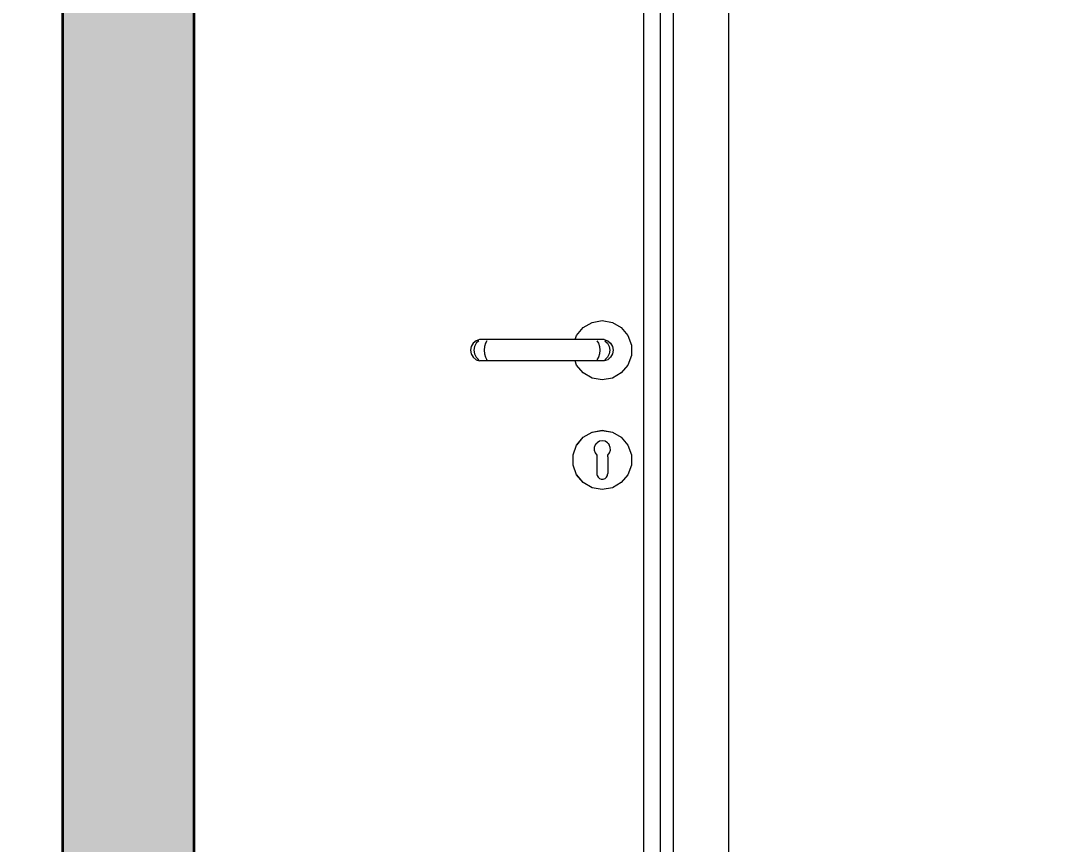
# Model space of a CAD drawing. Header units: millimetres. Extents: x -15634 to 67596, y -3027 to 55843.
# Drawn here: x 3737 to 4693, y 38846 to 39596 of the extents above; entities that cross this region are included whole.
import ezdxf

# ---------------------------------------------------------------- set-up
doc = ezdxf.new("R2010")
doc.units = ezdxf.units.MM
doc.header["$MEASUREMENT"] = 0
doc.set_wipeout_variables(frame=1)
doc.linetypes.add('Wipeout_Contour', pattern=[1000, 0, -1000])
doc.layers.add('Dimensioning - General', color=7, linetype='Continuous')
doc.layers.add('Structural - Bearing', color=7, linetype='Continuous')
for name, color, linetype, lineweight, true_color in [('Dimensioning - General_Pen_No__61', 7, 'Continuous', 20, 0x6a6a6a), ('Dimensioning - General_Pen_No__88', 7, 'Continuous', 20, 0xfd4435), ('Structural - Bearing_Pen_No__82', 7, 'Continuous', 20, 0xaaaaaa)]:
    doc.layers.add(name, color=color, linetype=linetype, lineweight=lineweight, true_color=true_color)
for name, color, linetype, lineweight in [('Structural - Bearing_Pen_No__1', 7, 'Continuous', 13), ('Structural - Bearing_Pen_No__101', 252, 'Continuous', 13), ('Structural - Bearing_Pen_No__7', 7, 'Continuous', 35)]:
    doc.layers.add(name, color=color, linetype=linetype, lineweight=lineweight)
doc.styles.add('GENERATED_STYLE_6', font='calibril.ttf')
doc.dimstyles.new('GENERATED_STYLE__3', dxfattribs={"dimtxt": 195.999997, "dimasz": 106.4, "dimexe": 0.18, "dimexo": 0.0625, "dimgap": 0.09, "dimtad": 1, "dimdec": 0, "dimlfac": 0.1, "dimzin": 0, "dimdsep": 46, "dimtxsty": 'GENERATED_STYLE_6', "dimblk": 'ARROWHEAD_2', "dimblk1": 'ARROWHEAD_2', "dimblk2": 'ARROWHEAD_2', "dimcen": 0.09, "dimse1": 1, "dimse2": 1, "dimclrd": 256, "dimclre": 256, "dimclrt": 256, "dimadec": 0, "dimazin": 0, "dimtfac": 1, "dimtdec": 4, "dimtmove": 0, "dimatfit": 3, "dimfxl": 1, "dimtolj": 1, "dimtzin": 0, "dimarcsym": 0})

# ---------------------------------------------------------------- blocks, each defined once
blk = doc.blocks.new('*D61')
at = {"layer": 'Dimensioning - General_Pen_No__61', "color": 251, "linetype": 'Continuous', "lineweight": 20, "true_color": 0x6a6a6a, "transparency": 16777216}
for p, q in [((27454.43, 40936.02), (27594.43, 40855.19)), ((27629.43, 40895.6), (27419.43, 40895.6)), ((27524.43, 38195.6), (27524.43, 40895.6)), ((27454.43, 38236.02), (27594.43, 38155.19)), ((27629.43, 38195.6), (27419.43, 38195.6))]:
    blk.add_line(p, q, dxfattribs=at)
at = {"layer": 'Dimensioning - General_Pen_No__88', "color": 20, "lineweight": 20, "true_color": 0xfd4435, "transparency": 16777216, "char_height": 196, "attachment_point": 7, "rotation": 90, "style": 'GENERATED_STYLE_6'}
for s, insert in [('\\A1;{\\pql;\\fCalibri Light|b0|i0|c0|p34;20}', (27485.23, 40537.36)), ('\\A1;{\\pql;\\fCalibri Light|b0|i0|c0|p34;270}', (27485.23, 39307.27))]:
    blk.add_mtext(s, dxfattribs=dict(at, insert=insert))
blk = doc.blocks.new('ARROWHEAD_2')
at = {"color": 0, "linetype": 'Continuous', "lineweight": 0}
for p, q in [((-0.3781, -0.655), (0.3781, 0.655)), ((0, 0), (-1, 0))]:
    blk.add_line(p, q, dxfattribs=at)
blk = doc.blocks.new('*D109')
at = {"layer": 'Dimensioning - General_Pen_No__61', "color": 251, "linetype": 'Continuous', "lineweight": 20, "true_color": 0x6a6a6a, "transparency": 16777216}
for p, q in [((28004.43, 40936.02), (28144.43, 40855.19)), ((28179.43, 40895.6), (27969.43, 40895.6)), ((28074.43, 38195.6), (28074.43, 40895.6)), ((28004.43, 38236.02), (28144.43, 38155.19)), ((28179.43, 38195.6), (27969.43, 38195.6))]:
    blk.add_line(p, q, dxfattribs=at)
at = {"layer": 'Dimensioning - General_Pen_No__88', "color": 20, "lineweight": 20, "true_color": 0xfd4435, "transparency": 16777216, "char_height": 196, "attachment_point": 7, "rotation": 90, "style": 'GENERATED_STYLE_6'}
for s, insert in [('\\A1;{\\pql;\\fCalibri Light|b0|i0|c0|p34;20}', (28035.23, 40537.36)), ('\\A1;{\\pql;\\fCalibri Light|b0|i0|c0|p34;270}', (28035.23, 39307.27))]:
    blk.add_mtext(s, dxfattribs=dict(at, insert=insert))
blk = doc.blocks.new('*D133')
at = {"layer": 'Dimensioning - General_Pen_No__61', "color": 251, "linetype": 'Continuous', "lineweight": 20, "true_color": 0x6a6a6a, "transparency": 16777216}
for p, q in [((28554.43, 41136.02), (28694.43, 41055.19)), ((28729.43, 41095.6), (28519.43, 41095.6)), ((28624.43, 38195.6), (28624.43, 41095.6)), ((28554.43, 38236.02), (28694.43, 38155.19)), ((28729.43, 38195.6), (28519.43, 38195.6))]:
    blk.add_line(p, q, dxfattribs=at)
at = {"layer": 'Dimensioning - General_Pen_No__88', "color": 20, "lineweight": 20, "true_color": 0xfd4435, "transparency": 16777216, "insert": (28585.23, 39407.27), "char_height": 196, "attachment_point": 7, "rotation": 90, "style": 'GENERATED_STYLE_6'}
blk.add_mtext('\\A1;{\\pql;\\fCalibri Light|b0|i0|c0|p34;290}', dxfattribs=at)

msp = doc.modelspace()

# ---------------------------------------------------------------- wipeouts: each hides what was drawn before it
at = {"color": 254, "linetype": 'Wipeout_Contour', "lineweight": 0, "ltscale": 158768.916177}
msp.add_wipeout([(2994.37, 38195.6), (3774.37, 38195.6), (3774.37, 40895.6), (2994.37, 40895.6)], dxfattribs=at).dxf.layer = 'Structural - Bearing'
at = {"color": 254, "linetype": 'Wipeout_Contour', "lineweight": 0, "ltscale": 158293.431495}
msp.add_wipeout([(4319.37, 38295.6), (4331.37, 38295.6), (4331.37, 40382.6), (4319.37, 40370.6)], dxfattribs=at).dxf.layer = 'Structural - Bearing'
at = {"color": 254, "linetype": 'Wipeout_Contour', "lineweight": 0, "ltscale": 1067222.882612037}
msp.add_wipeout([(4242.98, 39309.1), (4241.66, 39305.45), (4268.1, 39305.45), (4271.37, 39304.26), (4274.03, 39302.03), (4275.76, 39299.02), (4276.37, 39295.6), (4275.76, 39292.18), (4274.03, 39289.18), (4271.37, 39286.94), (4268.1, 39285.76), (4241.66, 39285.76), (4242.98, 39282.1), (4249.01, 39274.92), (4257.13, 39270.23), (4266.37, 39268.6), (4275.6, 39270.23), (4283.72, 39274.92), (4289.75, 39282.1), (4292.96, 39290.92), (4292.96, 39300.29), (4289.75, 39309.1), (4283.72, 39316.29), (4275.6, 39320.98), (4266.37, 39322.6), (4257.13, 39320.98), (4249.01, 39316.29)], dxfattribs=at).dxf.layer = 'Structural - Bearing'
at = {"color": 254, "linetype": 'Wipeout_Contour', "lineweight": 0, "ltscale": 276085.161081}
msp.add_wipeout([(4259.95, 39209.39), (4260.93, 39210.53), (4257.17, 39220.88), (4249.08, 39216.21), (4259, 39204.39), (4258.98, 39204.44), (4259.04, 39207)], dxfattribs=at).dxf.layer = 'Structural - Bearing'
at = {"color": 254, "linetype": 'Wipeout_Contour', "lineweight": 0, "ltscale": 197053.777167}
msp.add_wipeout([(4257.17, 39170.33), (4261.51, 39182.27), (4261.37, 39183.1), (4261.37, 39189.65), (4249.08, 39175)], dxfattribs=at).dxf.layer = 'Structural - Bearing'

# ---------------------------------------------------------------- next in the draw order: linework, layer by layer
at = {"layer": 'Structural - Bearing_Pen_No__1', "color": 7, "linetype": 'Continuous', "lineweight": 13}
msp.add_line((3774.37, 38195.6), (3774.37, 41095.6), dxfattribs=at)

# ---------------------------------------------------------------- next in the draw order: wipeouts: each hides what was drawn before it
at = {"color": 254, "linetype": 'Wipeout_Contour', "lineweight": 0, "ltscale": 158368.693221}
msp.add_wipeout([(4381.37, 38295.6), (4381.37, 40432.6), (4331.37, 40382.6), (4331.37, 38295.6)], dxfattribs=at).dxf.layer = 'Structural - Bearing'
at = {"color": 254, "linetype": 'Wipeout_Contour', "lineweight": 0, "ltscale": 158245.778924}
msp.add_wipeout([(4304.37, 40355.6), (4304.37, 38295.6), (4319.37, 38295.6), (4319.37, 40355.6)], dxfattribs=at).dxf.layer = 'Structural - Bearing'
at = {"color": 254, "linetype": 'Wipeout_Contour', "lineweight": 0, "ltscale": 158143.864209}
msp.add_wipeout([(4265.91, 39305.45), (4268.84, 39304.26), (4271.37, 39304.26), (4268.1, 39305.45)], dxfattribs=at).dxf.layer = 'Structural - Bearing'
at = {"color": 254, "linetype": 'Wipeout_Contour', "lineweight": 0, "ltscale": 158102.853639}
msp.add_wipeout([(4273.32, 39295.6), (4272.78, 39292.18), (4275.76, 39292.18), (4276.37, 39295.6)], dxfattribs=at).dxf.layer = 'Structural - Bearing'
at = {"color": 254, "linetype": 'Wipeout_Contour', "lineweight": 0, "ltscale": 236611.017735}
msp.add_wipeout([(4259.79, 39202.02), (4259, 39204.39), (4249.08, 39216.21), (4243.07, 39209.05), (4261.37, 39198.49), (4261.37, 39200)], dxfattribs=at).dxf.layer = 'Structural - Bearing'

# ---------------------------------------------------------------- next in the draw order: wipeouts: each hides what was drawn before it
at = {"color": 254, "linetype": 'Wipeout_Contour', "lineweight": 0, "ltscale": 158138.276298}
msp.add_wipeout([(4268.84, 39304.26), (4271.23, 39302.03), (4274.03, 39302.03), (4271.37, 39304.26)], dxfattribs=at).dxf.layer = 'Structural - Bearing'
at = {"color": 254, "linetype": 'Wipeout_Contour', "lineweight": 0, "ltscale": 158089.595865}
msp.add_wipeout([(4272.78, 39292.18), (4271.23, 39289.18), (4274.03, 39289.18), (4275.76, 39292.18)], dxfattribs=at).dxf.layer = 'Structural - Bearing'
at = {"color": 254, "linetype": 'Wipeout_Contour', "lineweight": 0, "ltscale": 157794.119162}
msp.add_wipeout([(4249.01, 39216.29), (4249.08, 39216.21), (4257.17, 39220.88), (4257.13, 39220.98)], dxfattribs=at).dxf.layer = 'Structural - Bearing'

# ---------------------------------------------------------------- next in the draw order: wipeouts: each hides what was drawn before it
at = {"color": 254, "linetype": 'Wipeout_Contour', "lineweight": 0, "ltscale": 158128.757301}
msp.add_wipeout([(4271.23, 39302.03), (4272.78, 39299.02), (4275.76, 39299.02), (4274.03, 39302.03)], dxfattribs=at).dxf.layer = 'Structural - Bearing'
at = {"color": 254, "linetype": 'Wipeout_Contour', "lineweight": 0, "ltscale": 158078.277166}
msp.add_wipeout([(4271.23, 39289.18), (4268.84, 39286.94), (4271.37, 39286.94), (4274.03, 39289.18)], dxfattribs=at).dxf.layer = 'Structural - Bearing'
at = {"color": 254, "linetype": 'Wipeout_Contour', "lineweight": 0, "ltscale": 236676.117928}
msp.add_wipeout([(4261.62, 39211.33), (4263.85, 39212.59), (4266.37, 39213.03), (4266.37, 39222.5), (4257.17, 39220.88), (4260.93, 39210.53)], dxfattribs=at).dxf.layer = 'Structural - Bearing'

# ---------------------------------------------------------------- next in the draw order: wipeouts: each hides what was drawn before it
at = {"color": 254, "linetype": 'Wipeout_Contour', "lineweight": 0, "ltscale": 158141.903382}
msp.add_wipeout([(4265.91, 39305.45), (4259.77, 39305.45), (4261.46, 39304.26), (4268.84, 39304.26)], dxfattribs=at).dxf.layer = 'Structural - Bearing'
at = {"color": 254, "linetype": 'Wipeout_Contour', "lineweight": 0, "ltscale": 158116.454223}
msp.add_wipeout([(4275.76, 39299.02), (4272.78, 39299.02), (4273.32, 39295.6), (4276.37, 39295.6)], dxfattribs=at).dxf.layer = 'Structural - Bearing'
at = {"color": 254, "linetype": 'Wipeout_Contour', "lineweight": 0, "ltscale": 158070.263829}
msp.add_wipeout([(4268.84, 39286.94), (4265.91, 39285.76), (4268.1, 39285.76), (4271.37, 39286.94)], dxfattribs=at).dxf.layer = 'Structural - Bearing'
at = {"color": 254, "linetype": 'Wipeout_Contour', "lineweight": 0, "ltscale": 157810.395114}
msp.add_wipeout([(4257.13, 39220.98), (4257.17, 39220.88), (4266.37, 39222.5), (4266.37, 39222.6)], dxfattribs=at).dxf.layer = 'Structural - Bearing'
at = {"color": 254, "linetype": 'Wipeout_Contour', "lineweight": 0, "ltscale": 157723.211544}
msp.add_wipeout([(4261.37, 39196.49), (4261.37, 39198.49), (4243.07, 39209.05), (4239.88, 39200.28)], dxfattribs=at).dxf.layer = 'Structural - Bearing'

# ---------------------------------------------------------------- next in the draw order: wipeouts: each hides what was drawn before it
at = {"color": 254, "linetype": 'Wipeout_Contour', "lineweight": 0, "ltscale": 158136.003317}
msp.add_wipeout([(4268.84, 39304.26), (4261.46, 39304.26), (4262.83, 39302.03), (4271.23, 39302.03)], dxfattribs=at).dxf.layer = 'Structural - Bearing'
at = {"color": 254, "linetype": 'Wipeout_Contour', "lineweight": 0, "ltscale": 158100.223057}
msp.add_wipeout([(4273.32, 39295.6), (4264.04, 39295.6), (4263.73, 39292.18), (4272.78, 39292.18)], dxfattribs=at).dxf.layer = 'Structural - Bearing'
at = {"color": 254, "linetype": 'Wipeout_Contour', "lineweight": 0, "ltscale": 157767.514445}
msp.add_wipeout([(4242.98, 39209.1), (4243.07, 39209.05), (4249.08, 39216.21), (4249.01, 39216.29)], dxfattribs=at).dxf.layer = 'Structural - Bearing'
at = {"color": 254, "linetype": 'Wipeout_Contour', "lineweight": 0, "ltscale": 236680.989114}
msp.add_wipeout([(4268.89, 39212.59), (4271.11, 39211.33), (4271.8, 39210.53), (4275.57, 39220.88), (4266.37, 39222.5), (4266.37, 39213.03)], dxfattribs=at).dxf.layer = 'Structural - Bearing'
at = {"color": 254, "linetype": 'Wipeout_Contour', "lineweight": 0, "ltscale": 157660.533341}
msp.add_wipeout([(4261.37, 39189.65), (4261.37, 39192.72), (4243.07, 39182.15), (4249.08, 39175)], dxfattribs=at).dxf.layer = 'Structural - Bearing'

# ---------------------------------------------------------------- next in the draw order: wipeouts: each hides what was drawn before it
at = {"color": 254, "linetype": 'Wipeout_Contour', "lineweight": 0, "ltscale": 158126.251724}
msp.add_wipeout([(4271.23, 39302.03), (4262.83, 39302.03), (4263.73, 39299.02), (4272.78, 39299.02)], dxfattribs=at).dxf.layer = 'Structural - Bearing'
at = {"color": 254, "linetype": 'Wipeout_Contour', "lineweight": 0, "ltscale": 158087.089673}
msp.add_wipeout([(4272.78, 39292.18), (4263.73, 39292.18), (4262.83, 39289.18), (4271.23, 39289.18)], dxfattribs=at).dxf.layer = 'Structural - Bearing'
at = {"color": 254, "linetype": 'Wipeout_Contour', "lineweight": 0, "ltscale": 157814.383004}
msp.add_wipeout([(4266.37, 39222.6), (4266.37, 39222.5), (4275.57, 39220.88), (4275.6, 39220.98)], dxfattribs=at).dxf.layer = 'Structural - Bearing'
at = {"color": 254, "linetype": 'Wipeout_Contour', "lineweight": 0, "ltscale": 157680.758698}
msp.add_wipeout([(4261.37, 39192.72), (4261.37, 39194.72), (4239.88, 39190.93), (4243.07, 39182.15)], dxfattribs=at).dxf.layer = 'Structural - Bearing'

# ---------------------------------------------------------------- next in the draw order: wipeouts: each hides what was drawn before it
at = {"color": 254, "linetype": 'Wipeout_Contour', "lineweight": 0, "ltscale": 158138.547965}
msp.add_wipeout([(4259.77, 39305.45), (4251.6, 39305.45), (4252.03, 39304.26), (4261.46, 39304.26)], dxfattribs=at).dxf.layer = 'Structural - Bearing'
at = {"color": 254, "linetype": 'Wipeout_Contour', "lineweight": 0, "ltscale": 158113.823866}
msp.add_wipeout([(4272.78, 39299.02), (4263.73, 39299.02), (4264.04, 39295.6), (4273.32, 39295.6)], dxfattribs=at).dxf.layer = 'Structural - Bearing'
at = {"color": 254, "linetype": 'Wipeout_Contour', "lineweight": 0, "ltscale": 158076.003327}
msp.add_wipeout([(4271.23, 39289.18), (4262.83, 39289.18), (4261.46, 39286.94), (4268.84, 39286.94)], dxfattribs=at).dxf.layer = 'Structural - Bearing'
at = {"color": 254, "linetype": 'Wipeout_Contour', "lineweight": 0, "ltscale": 276098.582403}
msp.add_wipeout([(4272.78, 39209.39), (4273.7, 39207), (4273.76, 39204.44), (4273.74, 39204.39), (4283.66, 39216.21), (4275.57, 39220.88), (4271.8, 39210.53)], dxfattribs=at).dxf.layer = 'Structural - Bearing'
at = {"color": 254, "linetype": 'Wipeout_Contour', "lineweight": 0, "ltscale": 157701.657359}
msp.add_wipeout([(4261.37, 39194.72), (4261.37, 39196.49), (4239.88, 39200.28), (4239.88, 39190.93)], dxfattribs=at).dxf.layer = 'Structural - Bearing'
at = {"color": 254, "linetype": 'Wipeout_Contour', "lineweight": 0, "ltscale": 315268.737287}
msp.add_wipeout([(4261.67, 39181.39), (4261.51, 39182.27), (4257.17, 39170.33), (4266.37, 39168.7), (4266.37, 39178.18), (4265.5, 39178.18), (4263.87, 39178.77), (4262.54, 39179.89)], dxfattribs=at).dxf.layer = 'Structural - Bearing'

# ---------------------------------------------------------------- next in the draw order: wipeouts: each hides what was drawn before it
at = {"color": 254, "linetype": 'Wipeout_Contour', "lineweight": 0, "ltscale": 158132.158213}
msp.add_wipeout([(4261.46, 39304.26), (4252.03, 39304.26), (4252.38, 39302.03), (4262.83, 39302.03)], dxfattribs=at).dxf.layer = 'Structural - Bearing'
at = {"color": 254, "linetype": 'Wipeout_Contour', "lineweight": 0, "ltscale": 158095.820319}
msp.add_wipeout([(4252.68, 39295.6), (4252.6, 39292.18), (4263.73, 39292.18), (4264.04, 39295.6)], dxfattribs=at).dxf.layer = 'Structural - Bearing'
at = {"color": 254, "linetype": 'Wipeout_Contour', "lineweight": 0, "ltscale": 158068.302093}
msp.add_wipeout([(4268.84, 39286.94), (4261.46, 39286.94), (4259.77, 39285.76), (4265.91, 39285.76)], dxfattribs=at).dxf.layer = 'Structural - Bearing'
at = {"color": 254, "linetype": 'Wipeout_Contour', "lineweight": 0, "ltscale": 157805.601216}
msp.add_wipeout([(4275.6, 39220.98), (4275.57, 39220.88), (4283.66, 39216.21), (4283.72, 39216.29)], dxfattribs=at).dxf.layer = 'Structural - Bearing'
at = {"color": 254, "linetype": 'Wipeout_Contour', "lineweight": 0, "ltscale": 157733.785687}
msp.add_wipeout([(4239.78, 39200.29), (4239.88, 39200.28), (4243.07, 39209.05), (4242.98, 39209.1)], dxfattribs=at).dxf.layer = 'Structural - Bearing'
at = {"color": 254, "linetype": 'Wipeout_Contour', "lineweight": 0, "ltscale": 315274.611373}
msp.add_wipeout([(4267.24, 39178.18), (4266.37, 39178.18), (4266.37, 39168.7), (4275.57, 39170.33), (4271.22, 39182.27), (4271.07, 39181.39), (4270.2, 39179.89), (4268.87, 39178.77)], dxfattribs=at).dxf.layer = 'Structural - Bearing'
at = {"color": 254, "linetype": 'Wipeout_Contour', "lineweight": 0, "ltscale": 157611.321209}
msp.add_wipeout([(4257.13, 39170.23), (4257.17, 39170.33), (4249.08, 39175), (4249.01, 39174.92)], dxfattribs=at).dxf.layer = 'Structural - Bearing'

# ---------------------------------------------------------------- next in the draw order: wipeouts: each hides what was drawn before it
at = {"color": 254, "linetype": 'Wipeout_Contour', "lineweight": 0, "ltscale": 158122.042866}
msp.add_wipeout([(4252.38, 39302.03), (4252.6, 39299.02), (4263.73, 39299.02), (4262.83, 39302.03)], dxfattribs=at).dxf.layer = 'Structural - Bearing'
at = {"color": 254, "linetype": 'Wipeout_Contour', "lineweight": 0, "ltscale": 158082.879782}
msp.add_wipeout([(4252.38, 39289.18), (4262.83, 39289.18), (4263.73, 39292.18), (4252.6, 39292.18)], dxfattribs=at).dxf.layer = 'Structural - Bearing'
at = {"color": 254, "linetype": 'Wipeout_Contour', "lineweight": 0, "ltscale": 236625.221101}
msp.add_wipeout([(4272.95, 39202.02), (4271.37, 39200), (4271.37, 39198.49), (4289.66, 39209.05), (4283.66, 39216.21), (4273.74, 39204.39)], dxfattribs=at).dxf.layer = 'Structural - Bearing'
at = {"color": 254, "linetype": 'Wipeout_Contour', "lineweight": 0, "ltscale": 197062.972858}
msp.add_wipeout([(4283.66, 39175), (4271.37, 39189.65), (4271.37, 39183.1), (4271.22, 39182.27), (4275.57, 39170.33)], dxfattribs=at).dxf.layer = 'Structural - Bearing'
at = {"color": 254, "linetype": 'Wipeout_Contour', "lineweight": 0, "ltscale": 157631.836228}
msp.add_wipeout([(4249.01, 39174.92), (4249.08, 39175), (4243.07, 39182.15), (4242.98, 39182.1)], dxfattribs=at).dxf.layer = 'Structural - Bearing'
at = {"color": 254, "linetype": 'Wipeout_Contour', "lineweight": 0, "ltscale": 157602.528455}
msp.add_wipeout([(4266.37, 39168.6), (4266.37, 39168.7), (4257.17, 39170.33), (4257.13, 39170.23)], dxfattribs=at).dxf.layer = 'Structural - Bearing'

# ---------------------------------------------------------------- next in the draw order: wipeouts: each hides what was drawn before it
at = {"color": 254, "linetype": 'Wipeout_Contour', "lineweight": 0, "ltscale": 158119.404413}
msp.add_wipeout([(4251.6, 39305.45), (4171.14, 39305.45), (4170.71, 39304.26), (4252.03, 39304.26)], dxfattribs=at).dxf.layer = 'Structural - Bearing'
at = {"color": 254, "linetype": 'Wipeout_Contour', "lineweight": 0, "ltscale": 158109.421502}
msp.add_wipeout([(4263.73, 39299.02), (4252.6, 39299.02), (4252.68, 39295.6), (4264.04, 39295.6)], dxfattribs=at).dxf.layer = 'Structural - Bearing'
at = {"color": 254, "linetype": 'Wipeout_Contour', "lineweight": 0, "ltscale": 158072.156775}
msp.add_wipeout([(4262.83, 39289.18), (4252.38, 39289.18), (4252.03, 39286.94), (4261.46, 39286.94)], dxfattribs=at).dxf.layer = 'Structural - Bearing'
at = {"color": 254, "linetype": 'Wipeout_Contour', "lineweight": 0, "ltscale": 157785.10809}
msp.add_wipeout([(4283.72, 39216.29), (4283.66, 39216.21), (4289.66, 39209.05), (4289.75, 39209.1)], dxfattribs=at).dxf.layer = 'Structural - Bearing'
at = {"color": 254, "linetype": 'Wipeout_Contour', "lineweight": 0, "ltscale": 157661.595391}
msp.add_wipeout([(4242.98, 39182.1), (4243.07, 39182.15), (4239.88, 39190.93), (4239.78, 39190.92)], dxfattribs=at).dxf.layer = 'Structural - Bearing'
at = {"color": 254, "linetype": 'Wipeout_Contour', "lineweight": 0, "ltscale": 157606.521451}
msp.add_wipeout([(4275.6, 39170.23), (4275.57, 39170.33), (4266.37, 39168.7), (4266.37, 39168.6)], dxfattribs=at).dxf.layer = 'Structural - Bearing'

# ---------------------------------------------------------------- next in the draw order: wipeouts: each hides what was drawn before it
at = {"color": 254, "linetype": 'Wipeout_Contour', "lineweight": 0, "ltscale": 158112.604526}
msp.add_wipeout([(4252.03, 39304.26), (4170.71, 39304.26), (4170.36, 39302.03), (4252.38, 39302.03)], dxfattribs=at).dxf.layer = 'Structural - Bearing'
at = {"color": 254, "linetype": 'Wipeout_Contour', "lineweight": 0, "ltscale": 158075.800434}
msp.add_wipeout([(4252.68, 39295.6), (4170.05, 39295.6), (4170.13, 39292.18), (4252.6, 39292.18)], dxfattribs=at).dxf.layer = 'Structural - Bearing'
at = {"color": 254, "linetype": 'Wipeout_Contour', "lineweight": 0, "ltscale": 158064.945121}
msp.add_wipeout([(4261.46, 39286.94), (4252.03, 39286.94), (4251.6, 39285.76), (4259.77, 39285.76)], dxfattribs=at).dxf.layer = 'Structural - Bearing'
at = {"color": 254, "linetype": 'Wipeout_Contour', "lineweight": 0, "ltscale": 157736.18034}
msp.add_wipeout([(4271.37, 39198.49), (4271.37, 39196.49), (4292.86, 39200.28), (4289.66, 39209.05)], dxfattribs=at).dxf.layer = 'Structural - Bearing'
at = {"color": 254, "linetype": 'Wipeout_Contour', "lineweight": 0, "ltscale": 157697.002065}
msp.add_wipeout([(4239.78, 39190.92), (4239.88, 39190.93), (4239.88, 39200.28), (4239.78, 39200.29)], dxfattribs=at).dxf.layer = 'Structural - Bearing'

# ---------------------------------------------------------------- next in the draw order: wipeouts: each hides what was drawn before it
at = {"color": 254, "linetype": 'Wipeout_Contour', "lineweight": 0, "ltscale": 158102.185263}
msp.add_wipeout([(4170.36, 39302.03), (4170.13, 39299.02), (4252.6, 39299.02), (4252.38, 39302.03)], dxfattribs=at).dxf.layer = 'Structural - Bearing'
at = {"color": 254, "linetype": 'Wipeout_Contour', "lineweight": 0, "ltscale": 158063.017268}
msp.add_wipeout([(4170.13, 39292.18), (4170.36, 39289.18), (4252.38, 39289.18), (4252.6, 39292.18)], dxfattribs=at).dxf.layer = 'Structural - Bearing'
at = {"color": 254, "linetype": 'Wipeout_Contour', "lineweight": 0, "ltscale": 157755.371504}
msp.add_wipeout([(4289.75, 39209.1), (4289.66, 39209.05), (4292.86, 39200.28), (4292.96, 39200.29)], dxfattribs=at).dxf.layer = 'Structural - Bearing'

# ---------------------------------------------------------------- next in the draw order: wipeouts: each hides what was drawn before it
at = {"color": 254, "linetype": 'Wipeout_Contour', "lineweight": 0, "ltscale": 158100.301044}
msp.add_wipeout([(4171.14, 39305.45), (4162.97, 39305.45), (4161.28, 39304.26), (4170.71, 39304.26)], dxfattribs=at).dxf.layer = 'Structural - Bearing'
at = {"color": 254, "linetype": 'Wipeout_Contour', "lineweight": 0, "ltscale": 158089.403336}
msp.add_wipeout([(4252.6, 39299.02), (4170.13, 39299.02), (4170.05, 39295.6), (4252.68, 39295.6)], dxfattribs=at).dxf.layer = 'Structural - Bearing'
at = {"color": 254, "linetype": 'Wipeout_Contour', "lineweight": 0, "ltscale": 158052.595675}
msp.add_wipeout([(4252.38, 39289.18), (4170.36, 39289.18), (4170.71, 39286.94), (4252.03, 39286.94)], dxfattribs=at).dxf.layer = 'Structural - Bearing'
at = {"color": 254, "linetype": 'Wipeout_Contour', "lineweight": 0, "ltscale": 157715.287932}
msp.add_wipeout([(4271.37, 39196.49), (4271.37, 39194.72), (4292.86, 39190.93), (4292.86, 39200.28)], dxfattribs=at).dxf.layer = 'Structural - Bearing'

# ---------------------------------------------------------------- next in the draw order: wipeouts: each hides what was drawn before it
at = {"color": 254, "linetype": 'Wipeout_Contour', "lineweight": 0, "ltscale": 158093.097028}
msp.add_wipeout([(4170.71, 39304.26), (4161.28, 39304.26), (4159.9, 39302.03), (4170.36, 39302.03)], dxfattribs=at).dxf.layer = 'Structural - Bearing'
at = {"color": 254, "linetype": 'Wipeout_Contour', "lineweight": 0, "ltscale": 158055.833746}
msp.add_wipeout([(4158.69, 39295.6), (4159, 39292.18), (4170.13, 39292.18), (4170.05, 39295.6)], dxfattribs=at).dxf.layer = 'Structural - Bearing'
at = {"color": 254, "linetype": 'Wipeout_Contour', "lineweight": 0, "ltscale": 158045.792659}
msp.add_wipeout([(4252.03, 39286.94), (4170.71, 39286.94), (4171.14, 39285.76), (4251.6, 39285.76)], dxfattribs=at).dxf.layer = 'Structural - Bearing'
at = {"color": 254, "linetype": 'Wipeout_Contour', "lineweight": 0, "ltscale": 157693.732387}
msp.add_wipeout([(4271.37, 39194.72), (4271.37, 39192.72), (4289.66, 39182.15), (4292.86, 39190.93)], dxfattribs=at).dxf.layer = 'Structural - Bearing'

# ---------------------------------------------------------------- next in the draw order: wipeouts: each hides what was drawn before it
at = {"color": 254, "linetype": 'Wipeout_Contour', "lineweight": 0, "ltscale": 158082.378416}
msp.add_wipeout([(4159.9, 39302.03), (4159, 39299.02), (4170.13, 39299.02), (4170.36, 39302.03)], dxfattribs=at).dxf.layer = 'Structural - Bearing'
at = {"color": 254, "linetype": 'Wipeout_Contour', "lineweight": 0, "ltscale": 158043.205521}
msp.add_wipeout([(4159, 39292.18), (4159.9, 39289.18), (4170.36, 39289.18), (4170.13, 39292.18)], dxfattribs=at).dxf.layer = 'Structural - Bearing'
at = {"color": 254, "linetype": 'Wipeout_Contour', "lineweight": 0, "ltscale": 157671.556218}
msp.add_wipeout([(4271.37, 39192.72), (4271.37, 39189.65), (4283.66, 39175), (4289.66, 39182.15)], dxfattribs=at).dxf.layer = 'Structural - Bearing'

# ---------------------------------------------------------------- next in the draw order: wipeouts: each hides what was drawn before it
at = {"color": 254, "linetype": 'Wipeout_Contour', "lineweight": 0, "ltscale": 158097.020917}
msp.add_wipeout([(4162.97, 39305.45), (4156.82, 39305.45), (4153.89, 39304.26), (4161.28, 39304.26)], dxfattribs=at).dxf.layer = 'Structural - Bearing'
at = {"color": 254, "linetype": 'Wipeout_Contour', "lineweight": 0, "ltscale": 158069.438363}
msp.add_wipeout([(4159, 39299.02), (4158.69, 39295.6), (4170.05, 39295.6), (4170.13, 39299.02)], dxfattribs=at).dxf.layer = 'Structural - Bearing'
at = {"color": 254, "linetype": 'Wipeout_Contour', "lineweight": 0, "ltscale": 158033.08078}
msp.add_wipeout([(4170.36, 39289.18), (4159.9, 39289.18), (4161.28, 39286.94), (4170.71, 39286.94)], dxfattribs=at).dxf.layer = 'Structural - Bearing'
at = {"color": 254, "linetype": 'Wipeout_Contour', "lineweight": 0, "ltscale": 157719.97748}
msp.add_wipeout([(4292.96, 39200.29), (4292.86, 39200.28), (4292.86, 39190.93), (4292.96, 39190.92)], dxfattribs=at).dxf.layer = 'Structural - Bearing'
at = {"color": 254, "linetype": 'Wipeout_Contour', "lineweight": 0, "ltscale": 157622.816176}
msp.add_wipeout([(4283.72, 39174.92), (4283.66, 39175), (4275.57, 39170.33), (4275.6, 39170.23)], dxfattribs=at).dxf.layer = 'Structural - Bearing'

# ---------------------------------------------------------------- next in the draw order: wipeouts: each hides what was drawn before it
at = {"color": 254, "linetype": 'Wipeout_Contour', "lineweight": 0, "ltscale": 158089.340823}
msp.add_wipeout([(4161.28, 39304.26), (4153.89, 39304.26), (4151.51, 39302.03), (4159.9, 39302.03)], dxfattribs=at).dxf.layer = 'Structural - Bearing'
at = {"color": 254, "linetype": 'Wipeout_Contour', "lineweight": 0, "ltscale": 158051.53618}
msp.add_wipeout([(4158.69, 39295.6), (4149.41, 39295.6), (4149.95, 39292.18), (4159, 39292.18)], dxfattribs=at).dxf.layer = 'Structural - Bearing'
at = {"color": 254, "linetype": 'Wipeout_Contour', "lineweight": 0, "ltscale": 158026.680399}
msp.add_wipeout([(4170.71, 39286.94), (4161.28, 39286.94), (4162.97, 39285.76), (4171.14, 39285.76)], dxfattribs=at).dxf.layer = 'Structural - Bearing'
at = {"color": 254, "linetype": 'Wipeout_Contour', "lineweight": 0, "ltscale": 1064577.210599312}
msp.add_wipeout([(4258.98, 39204.44), (4259.79, 39202.02), (4261.37, 39200), (4261.37, 39183.1), (4261.67, 39181.39), (4262.54, 39179.89), (4263.87, 39178.77), (4265.5, 39178.18), (4267.24, 39178.18), (4268.87, 39178.77), (4270.2, 39179.89), (4271.07, 39181.39), (4271.37, 39183.1), (4271.37, 39200), (4272.95, 39202.02), (4273.74, 39204.39), (4273.76, 39204.44), (4273.7, 39207), (4272.78, 39209.39), (4271.8, 39210.53), (4271.11, 39211.33), (4268.89, 39212.59), (4266.37, 39213.03), (4263.85, 39212.59), (4261.62, 39211.33), (4259.95, 39209.39), (4259.04, 39207)], dxfattribs=at).dxf.layer = 'Structural - Bearing'
at = {"color": 254, "linetype": 'Wipeout_Contour', "lineweight": 0, "ltscale": 157683.190794}
msp.add_wipeout([(4292.96, 39190.92), (4292.86, 39190.93), (4289.66, 39182.15), (4289.75, 39182.1)], dxfattribs=at).dxf.layer = 'Structural - Bearing'

# ---------------------------------------------------------------- next in the draw order: wipeouts: each hides what was drawn before it
at = {"color": 254, "linetype": 'Wipeout_Contour', "lineweight": 0, "ltscale": 158078.268984}
msp.add_wipeout([(4159.9, 39302.03), (4151.51, 39302.03), (4149.95, 39299.02), (4159, 39299.02)], dxfattribs=at).dxf.layer = 'Structural - Bearing'
at = {"color": 254, "linetype": 'Wipeout_Contour', "lineweight": 0, "ltscale": 158039.095081}
msp.add_wipeout([(4159, 39292.18), (4149.95, 39292.18), (4151.51, 39289.18), (4159.9, 39289.18)], dxfattribs=at).dxf.layer = 'Structural - Bearing'
at = {"color": 254, "linetype": 'Wipeout_Contour', "lineweight": 0, "ltscale": 157649.444555}
msp.add_wipeout([(4289.75, 39182.1), (4289.66, 39182.15), (4283.66, 39175), (4283.72, 39174.92)], dxfattribs=at).dxf.layer = 'Structural - Bearing'

# ---------------------------------------------------------------- next in the draw order: wipeouts: each hides what was drawn before it
at = {"color": 254, "linetype": 'Wipeout_Contour', "lineweight": 0, "ltscale": 158095.109143}
msp.add_wipeout([(4154.63, 39305.45), (4151.37, 39304.26), (4153.89, 39304.26), (4156.82, 39305.45)], dxfattribs=at).dxf.layer = 'Structural - Bearing'
at = {"color": 254, "linetype": 'Wipeout_Contour', "lineweight": 0, "ltscale": 158065.141163}
msp.add_wipeout([(4159, 39299.02), (4149.95, 39299.02), (4149.41, 39295.6), (4158.69, 39295.6)], dxfattribs=at).dxf.layer = 'Structural - Bearing'
at = {"color": 254, "linetype": 'Wipeout_Contour', "lineweight": 0, "ltscale": 158029.32316}
msp.add_wipeout([(4159.9, 39289.18), (4151.51, 39289.18), (4153.89, 39286.94), (4161.28, 39286.94)], dxfattribs=at).dxf.layer = 'Structural - Bearing'

# ---------------------------------------------------------------- next in the draw order: wipeouts: each hides what was drawn before it
at = {"color": 254, "linetype": 'Wipeout_Contour', "lineweight": 0, "ltscale": 158087.126991}
msp.add_wipeout([(4148.71, 39302.03), (4151.51, 39302.03), (4153.89, 39304.26), (4151.37, 39304.26)], dxfattribs=at).dxf.layer = 'Structural - Bearing'
at = {"color": 254, "linetype": 'Wipeout_Contour', "lineweight": 0, "ltscale": 158048.977043}
msp.add_wipeout([(4149.41, 39295.6), (4146.37, 39295.6), (4146.97, 39292.18), (4149.95, 39292.18)], dxfattribs=at).dxf.layer = 'Structural - Bearing'
at = {"color": 254, "linetype": 'Wipeout_Contour', "lineweight": 0, "ltscale": 158023.39875}
msp.add_wipeout([(4161.28, 39286.94), (4153.89, 39286.94), (4156.82, 39285.76), (4162.97, 39285.76)], dxfattribs=at).dxf.layer = 'Structural - Bearing'

# ---------------------------------------------------------------- next in the draw order: wipeouts: each hides what was drawn before it
at = {"color": 254, "linetype": 'Wipeout_Contour', "lineweight": 0, "ltscale": 158075.830472}
msp.add_wipeout([(4146.97, 39299.02), (4149.95, 39299.02), (4151.51, 39302.03), (4148.71, 39302.03)], dxfattribs=at).dxf.layer = 'Structural - Bearing'
at = {"color": 254, "linetype": 'Wipeout_Contour', "lineweight": 0, "ltscale": 158036.65597}
msp.add_wipeout([(4146.97, 39292.18), (4148.71, 39289.18), (4151.51, 39289.18), (4149.95, 39292.18)], dxfattribs=at).dxf.layer = 'Structural - Bearing'

# ---------------------------------------------------------------- next in the draw order: wipeouts: each hides what was drawn before it
at = {"color": 254, "linetype": 'Wipeout_Contour', "lineweight": 0, "ltscale": 158062.582244}
msp.add_wipeout([(4146.97, 39299.02), (4146.37, 39295.6), (4149.41, 39295.6), (4149.95, 39299.02)], dxfattribs=at).dxf.layer = 'Structural - Bearing'
at = {"color": 254, "linetype": 'Wipeout_Contour', "lineweight": 0, "ltscale": 158027.108493}
msp.add_wipeout([(4148.71, 39289.18), (4151.37, 39286.94), (4153.89, 39286.94), (4151.51, 39289.18)], dxfattribs=at).dxf.layer = 'Structural - Bearing'

# ---------------------------------------------------------------- next in the draw order: wipeouts: each hides what was drawn before it
at = {"color": 254, "linetype": 'Wipeout_Contour', "lineweight": 0, "ltscale": 158021.486088}
msp.add_wipeout([(4151.37, 39286.94), (4154.63, 39285.76), (4156.82, 39285.76), (4153.89, 39286.94)], dxfattribs=at).dxf.layer = 'Structural - Bearing'

# ---------------------------------------------------------------- next in the draw order: wipeouts: each hides what was drawn before it
at = {"color": 254, "linetype": 'Wipeout_Contour', "lineweight": 0, "ltscale": 317572.993279}
msp.add_wipeout([(5194.37, 40895.6), (3894.37, 40895.6), (3894.37, 40432.6), (4381.37, 40432.6), (4381.37, 38295.6), (3894.37, 38295.6), (3894.37, 38195.6), (5194.37, 38195.6)], dxfattribs=at).dxf.layer = 'Structural - Bearing'

# ---------------------------------------------------------------- next in the draw order: hatches: boundary and pattern name
at = {"layer": 'Structural - Bearing_Pen_No__101', "linetype": 'Continuous', "lineweight": 13}
msp.add_hatch(color=252, dxfattribs=at).paths.add_polyline_path([(3774.37, 38195.6), (3894.37, 38195.6), (3894.37, 41095.6), (3774.37, 41095.6)])

# ---------------------------------------------------------------- next in the draw order: linework, layer by layer
at = {"layer": 'Structural - Bearing_Pen_No__1', "color": 7, "linetype": 'Continuous', "lineweight": 13}
msp.add_line((3894.37, 38195.6), (3894.37, 41095.6), dxfattribs=at)
at = {"layer": 'Structural - Bearing_Pen_No__7', "color": 7, "linetype": 'Continuous', "lineweight": 35, "flags": 128}
msp.add_lwpolyline([(3774.37, 38195.6), (3894.37, 38195.6), (3894.37, 41095.6), (3774.37, 41095.6)], close=True, dxfattribs=at)
at = {"layer": 'Structural - Bearing_Pen_No__82', "color": 253, "linetype": 'Continuous', "lineweight": 20, "true_color": 0xaaaaaa}
for p, q in [((4381.37, 40432.6), (4381.37, 38295.6)), ((4331.37, 38295.6), (4331.37, 40382.6)), ((4319.37, 38295.6), (4319.37, 40370.6)), ((4304.37, 38295.6), (4304.37, 40355.6)), ((4257.13, 39320.98), (4266.37, 39322.6)), ((4266.37, 39322.6), (4275.6, 39320.98)), ((4242.98, 39309.1), (4249.01, 39316.29)), ((4249.01, 39316.29), (4257.13, 39320.98)), ((4275.6, 39320.98), (4283.72, 39316.29)), ((4283.72, 39316.29), (4289.75, 39309.1)), ((4151.37, 39304.26), (4148.71, 39302.03)), ((4154.63, 39305.45), (4151.37, 39304.26)), ((4153.89, 39304.26), (4151.51, 39302.03)), ((4156.82, 39305.45), (4154.63, 39305.45)), ((4162.97, 39305.45), (4156.82, 39305.45)), ((4161.28, 39304.26), (4159.9, 39302.03)), ((4171.14, 39305.45), (4162.97, 39305.45)), ((4251.6, 39305.45), (4171.14, 39305.45)), ((4241.66, 39305.45), (4242.98, 39309.1)), ((4259.77, 39305.45), (4251.6, 39305.45)), ((4265.91, 39305.45), (4259.77, 39305.45)), ((4261.46, 39304.26), (4262.83, 39302.03)), ((4268.1, 39305.45), (4265.91, 39305.45)), ((4268.1, 39305.45), (4271.37, 39304.26)), ((4268.84, 39304.26), (4271.23, 39302.03)), ((4271.37, 39304.26), (4274.03, 39302.03)), ((4289.75, 39309.1), (4292.96, 39300.29)), ((4146.97, 39299.02), (4146.37, 39295.6)), ((4146.37, 39295.6), (4146.97, 39292.18)), ((4148.71, 39302.03), (4146.97, 39299.02)), ((4149.95, 39299.02), (4149.41, 39295.6)), ((4149.41, 39295.6), (4149.95, 39292.18)), ((4151.51, 39302.03), (4149.95, 39299.02)), ((4159, 39299.02), (4158.69, 39295.6)), ((4158.69, 39295.6), (4159, 39292.18)), ((4159.9, 39302.03), (4159, 39299.02)), ((4262.83, 39302.03), (4263.73, 39299.02)), ((4263.73, 39299.02), (4264.04, 39295.6)), ((4264.04, 39295.6), (4263.73, 39292.18)), ((4271.23, 39302.03), (4272.78, 39299.02)), ((4272.78, 39299.02), (4273.32, 39295.6)), ((4273.32, 39295.6), (4272.78, 39292.18)), ((4274.03, 39302.03), (4275.76, 39299.02)), ((4275.76, 39299.02), (4276.37, 39295.6)), ((4276.37, 39295.6), (4275.76, 39292.18)), ((4292.96, 39300.29), (4292.96, 39290.92)), ((4146.97, 39292.18), (4148.71, 39289.18)), ((4148.71, 39289.18), (4151.37, 39286.94)), ((4149.95, 39292.18), (4151.51, 39289.18)), ((4151.37, 39286.94), (4154.63, 39285.76)), ((4151.51, 39289.18), (4153.89, 39286.94)), ((4156.82, 39285.76), (4154.63, 39285.76)), ((4162.97, 39285.76), (4156.82, 39285.76)), ((4159, 39292.18), (4159.9, 39289.18)), ((4159.9, 39289.18), (4161.28, 39286.94)), ((4171.14, 39285.76), (4162.97, 39285.76)), ((4251.6, 39285.76), (4171.14, 39285.76)), ((4242.98, 39282.1), (4241.66, 39285.76)), ((4259.77, 39285.76), (4251.6, 39285.76)), ((4265.91, 39285.76), (4259.77, 39285.76)), ((4262.83, 39289.18), (4261.46, 39286.94)), ((4263.73, 39292.18), (4262.83, 39289.18)), ((4268.1, 39285.76), (4265.91, 39285.76)), ((4271.37, 39286.94), (4268.1, 39285.76)), ((4271.23, 39289.18), (4268.84, 39286.94)), ((4272.78, 39292.18), (4271.23, 39289.18)), ((4274.03, 39289.18), (4271.37, 39286.94)), ((4275.76, 39292.18), (4274.03, 39289.18)), ((4292.96, 39290.92), (4289.75, 39282.1)), ((4249.01, 39274.92), (4242.98, 39282.1)), ((4257.13, 39270.23), (4249.01, 39274.92)), ((4283.72, 39274.92), (4275.6, 39270.23)), ((4289.75, 39282.1), (4283.72, 39274.92)), ((4266.37, 39268.6), (4257.13, 39270.23)), ((4275.6, 39270.23), (4266.37, 39268.6)), ((4242.98, 39209.1), (4249.01, 39216.29)), ((4249.01, 39216.29), (4257.13, 39220.98)), ((4257.13, 39220.98), (4266.37, 39222.6)), ((4266.37, 39222.6), (4275.6, 39220.98)), ((4275.6, 39220.98), (4283.72, 39216.29)), ((4283.72, 39216.29), (4289.75, 39209.1)), ((4239.78, 39200.29), (4242.98, 39209.1)), ((4259.04, 39207), (4258.98, 39204.44)), ((4259.95, 39209.39), (4259.04, 39207)), ((4260.93, 39210.53), (4259.95, 39209.39)), ((4260.93, 39210.53), (4261.62, 39211.33)), ((4263.85, 39212.59), (4261.62, 39211.33)), ((4266.37, 39213.03), (4263.85, 39212.59)), ((4268.89, 39212.59), (4266.37, 39213.03)), ((4271.11, 39211.33), (4268.89, 39212.59)), ((4271.8, 39210.53), (4271.11, 39211.33)), ((4271.8, 39210.53), (4272.78, 39209.39)), ((4273.7, 39207), (4272.78, 39209.39)), ((4273.76, 39204.44), (4273.7, 39207)), ((4289.75, 39209.1), (4292.96, 39200.29)), ((4239.78, 39190.92), (4239.78, 39200.29)), ((4259, 39204.39), (4259.79, 39202.02)), ((4259.79, 39202.02), (4261.37, 39200)), ((4261.37, 39200), (4261.37, 39198.49)), ((4261.37, 39198.49), (4261.37, 39196.49)), ((4271.37, 39200), (4272.95, 39202.02)), ((4271.37, 39198.49), (4271.37, 39200)), ((4271.37, 39198.49), (4271.37, 39196.49)), ((4272.95, 39202.02), (4273.74, 39204.39)), ((4292.96, 39200.29), (4292.96, 39190.92)), ((4242.98, 39182.1), (4239.78, 39190.92)), ((4261.37, 39196.49), (4261.37, 39194.72)), ((4261.37, 39194.72), (4261.37, 39192.72)), ((4261.37, 39192.72), (4261.37, 39189.65)), ((4261.37, 39189.65), (4261.37, 39183.1)), ((4271.37, 39196.49), (4271.37, 39194.72)), ((4271.37, 39194.72), (4271.37, 39192.72)), ((4271.37, 39192.72), (4271.37, 39189.65)), ((4271.37, 39189.65), (4271.37, 39183.1)), ((4292.96, 39190.92), (4289.75, 39182.1)), ((4249.01, 39174.92), (4242.98, 39182.1)), ((4261.37, 39183.1), (4261.51, 39182.27)), ((4261.51, 39182.27), (4261.67, 39181.39)), ((4261.67, 39181.39), (4262.54, 39179.89)), ((4262.54, 39179.89), (4263.87, 39178.77)), ((4263.87, 39178.77), (4265.5, 39178.18)), ((4265.5, 39178.18), (4266.37, 39178.18)), ((4266.37, 39178.18), (4267.24, 39178.18)), ((4267.24, 39178.18), (4268.87, 39178.77)), ((4268.87, 39178.77), (4270.2, 39179.89)), ((4270.2, 39179.89), (4271.07, 39181.39)), ((4271.07, 39181.39), (4271.22, 39182.27)), ((4271.22, 39182.27), (4271.37, 39183.1)), ((4289.75, 39182.1), (4283.72, 39174.92)), ((4257.13, 39170.23), (4249.01, 39174.92)), ((4266.37, 39168.6), (4257.13, 39170.23)), ((4275.6, 39170.23), (4266.37, 39168.6)), ((4283.72, 39174.92), (4275.6, 39170.23))]:
    msp.add_line(p, q, dxfattribs=at)

# ---------------------------------------------------------------- next in the draw order: dimensions: what is measured, and where the dimension line sits
at = {"layer": 'Dimensioning - General', "color": 251, "linetype": 'Continuous', "lineweight": 20, "true_color": 0x6a6a6a}
for base, p1, p2, picture, middle in [((28624.43, 41095.6), (2113.03, 38195.6), (2139.38, 41095.6), '*D133', (28487.23, 39631.4)), ((28074.43, 40895.6), (-261.28, 38195.6), (-233.47, 40895.6), '*D109', (27937.23, 39531.4)), ((27524.43, 40895.6), (236.13, 38195.6), (209.37, 40895.6), '*D61', (27387.23, 39531.4))]:
    dim = msp.add_linear_dim(base=base, p1=p1, p2=p2, angle=90, dimstyle='GENERATED_STYLE__3', dxfattribs=at)
    dim.commit()
    dim.dimension.update_dxf_attribs({"geometry": picture, "text_midpoint": middle, "dimtype": 160, "text_rotation": 90})

doc.saveas('drawing.dxf')
